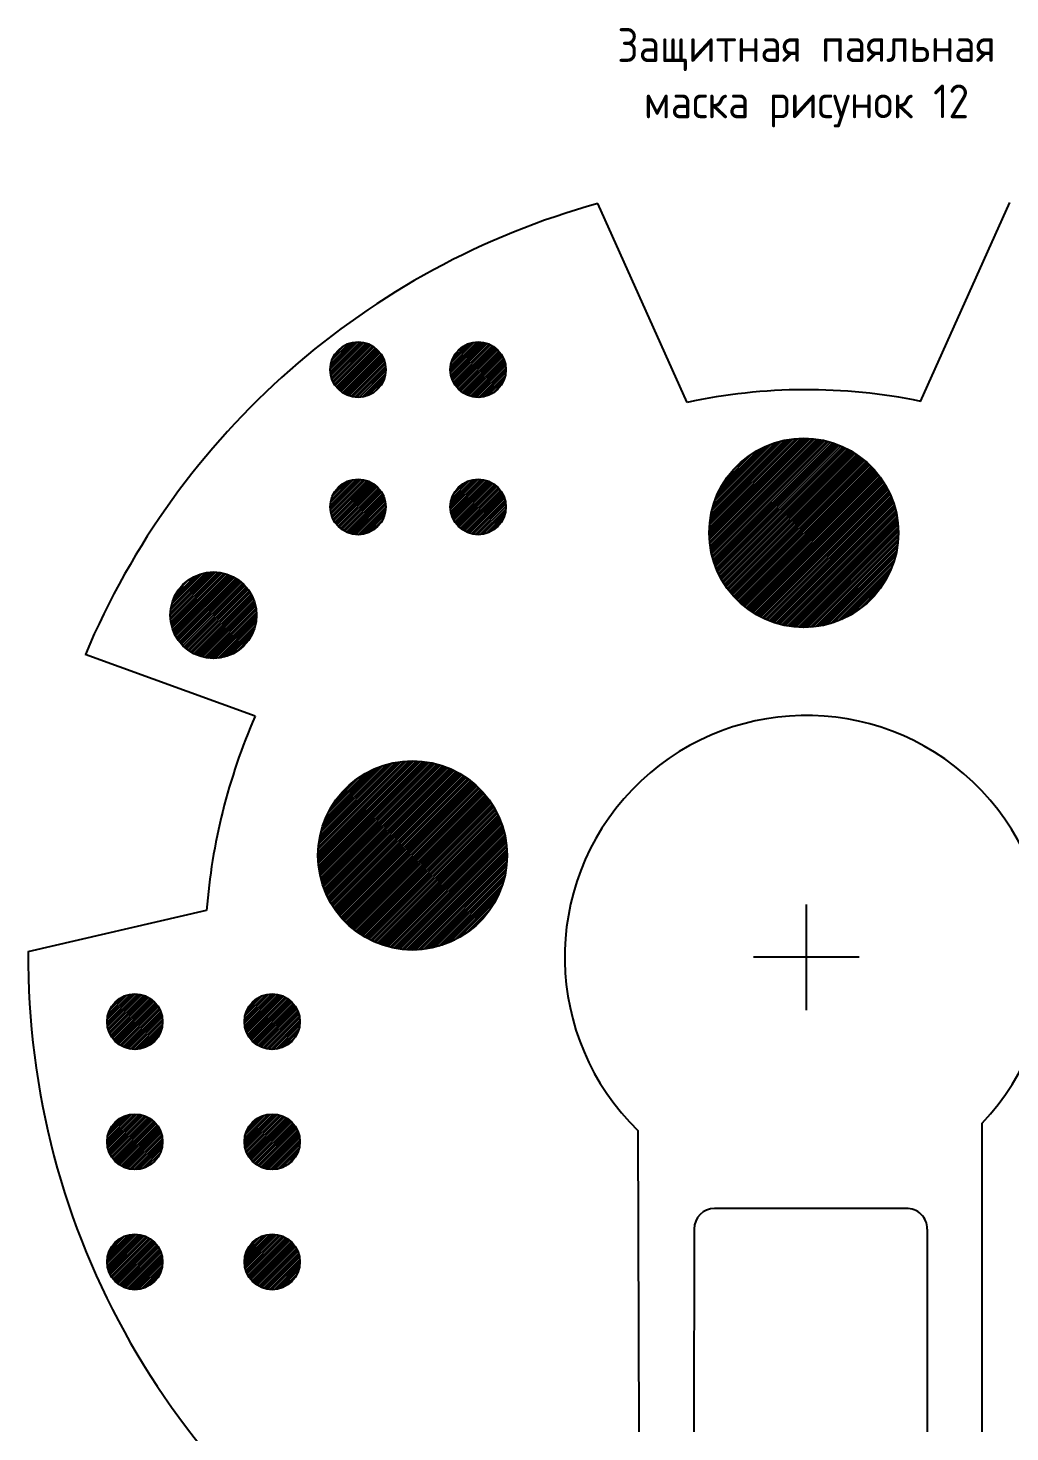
# Model space of a CAD drawing. Header units: inches. Extents: x 10 to 430, y -15 to 282.
# Drawn here: x 86.4 to 159.1, y 37.4 to 141.3 of the extents above; entities that cross this region are included whole.
import ezdxf

# ---------------------------------------------------------------- set-up
doc = ezdxf.new("R2010")
doc.units = ezdxf.units.IN
doc.header["$MEASUREMENT"] = 0
doc.layers.add('BLACK', color=7, linetype='Continuous')
doc.styles.add('СПДС', font='isocpeur.ttf', dxfattribs={"width": 0.9})

msp = doc.modelspace()

# ---------------------------------------------------------------- hatches: boundary and pattern name
h = msp.add_hatch()
h.set_pattern_fill('ANSI31', color=256)
h.paths.add_polyline_path([(106.53, 50.38), (106.41, 50.76), (106.22, 51.12), (105.96, 51.43), (105.65, 51.69), (105.3, 51.88), (104.91, 51.99), (104.51, 52.03), (104.11, 51.99), (103.72, 51.88), (103.37, 51.69), (103.06, 51.43), (102.8, 51.12), (102.61, 50.76), (102.49, 50.38), (102.45, 49.98), (102.49, 49.58), (102.61, 49.19), (102.8, 48.83), (103.06, 48.52), (103.37, 48.27), (103.72, 48.08), (104.11, 47.96), (104.51, 47.92), (104.91, 47.96), (105.3, 48.08), (105.65, 48.27), (105.96, 48.52), (106.22, 48.83), (106.41, 49.19), (106.53, 49.58), (106.56, 49.98)])
h.paths.add_polyline_path([(96.25, 50.76), (96.06, 51.12), (95.8, 51.43), (95.49, 51.69), (95.14, 51.88), (94.75, 51.99), (94.35, 52.03), (93.95, 51.99), (93.56, 51.88), (93.21, 51.69), (92.9, 51.43), (92.64, 51.12), (92.45, 50.76), (92.33, 50.38), (92.29, 49.98), (92.33, 49.58), (92.45, 49.19), (92.64, 48.83), (92.9, 48.52), (93.21, 48.27), (93.56, 48.08), (93.95, 47.96), (94.35, 47.92), (94.75, 47.96), (95.14, 48.08), (95.49, 48.27), (95.8, 48.52), (96.06, 48.83), (96.25, 49.19), (96.37, 49.58), (96.4, 49.98), (96.37, 50.38)])
h.paths.add_polyline_path([(96.37, 58.47), (96.4, 58.87), (96.37, 59.27), (96.25, 59.65), (96.06, 60.01), (95.8, 60.32), (95.49, 60.58), (95.14, 60.77), (94.75, 60.88), (94.35, 60.92), (93.95, 60.88), (93.56, 60.77), (93.21, 60.58), (92.9, 60.32), (92.64, 60.01), (92.45, 59.65), (92.33, 59.27), (92.29, 58.87), (92.33, 58.47), (92.45, 58.08), (92.64, 57.72), (92.9, 57.41), (93.21, 57.16), (93.56, 56.97), (93.95, 56.85), (94.35, 56.81), (94.75, 56.85), (95.14, 56.97), (95.49, 57.16), (95.8, 57.41), (96.06, 57.72), (96.25, 58.08)])
h.paths.add_polyline_path([(95.8, 66.3), (96.06, 66.61), (96.25, 66.97), (96.37, 67.36), (96.4, 67.76), (96.37, 68.16), (96.25, 68.54), (96.06, 68.9), (95.8, 69.21), (95.49, 69.47), (95.14, 69.66), (94.75, 69.77), (94.35, 69.81), (93.95, 69.77), (93.56, 69.66), (93.21, 69.47), (92.9, 69.21), (92.64, 68.9), (92.45, 68.54), (92.33, 68.16), (92.29, 67.76), (92.33, 67.36), (92.45, 66.97), (92.64, 66.61), (92.9, 66.3), (93.21, 66.05), (93.56, 65.86), (93.95, 65.74), (94.35, 65.7), (94.75, 65.74), (95.14, 65.86), (95.49, 66.05)])
h.paths.add_polyline_path([(106.53, 68.16), (106.41, 68.54), (106.22, 68.9), (105.96, 69.21), (105.65, 69.47), (105.3, 69.66), (104.91, 69.77), (104.51, 69.81), (104.11, 69.77), (103.72, 69.66), (103.37, 69.47), (103.06, 69.21), (102.8, 68.9), (102.61, 68.54), (102.49, 68.16), (102.45, 67.76), (102.49, 67.36), (102.61, 66.97), (102.8, 66.61), (103.06, 66.3), (103.37, 66.05), (103.72, 65.86), (104.11, 65.74), (104.51, 65.7), (104.91, 65.74), (105.3, 65.86), (105.65, 66.05), (105.96, 66.3), (106.22, 66.61), (106.41, 66.97), (106.53, 67.36), (106.56, 67.76)])
h.paths.add_polyline_path([(106.41, 59.65), (106.22, 60.01), (105.96, 60.32), (105.65, 60.58), (105.3, 60.77), (104.91, 60.88), (104.51, 60.92), (104.11, 60.88), (103.72, 60.77), (103.37, 60.58), (103.06, 60.32), (102.8, 60.01), (102.61, 59.65), (102.49, 59.27), (102.45, 58.87), (102.49, 58.47), (102.61, 58.08), (102.8, 57.72), (103.06, 57.41), (103.37, 57.16), (103.72, 56.97), (104.11, 56.85), (104.51, 56.81), (104.91, 56.85), (105.3, 56.97), (105.65, 57.16), (105.96, 57.41), (106.22, 57.72), (106.41, 58.08), (106.53, 58.47), (106.56, 58.87), (106.53, 59.27)])
h.paths.add_polyline_path([(121.55, 77.9), (121.74, 78.61), (121.85, 79.33), (121.89, 80.06), (121.85, 80.79), (121.74, 81.52), (121.55, 82.23), (121.29, 82.91), (120.96, 83.56), (120.56, 84.18), (120.1, 84.75), (119.58, 85.27), (119.01, 85.73), (118.39, 86.13), (117.74, 86.46), (117.06, 86.72), (116.35, 86.91), (115.62, 87.02), (114.89, 87.06), (114.16, 87.02), (113.44, 86.91), (112.73, 86.72), (112.05, 86.46), (111.39, 86.13), (110.78, 85.73), (110.21, 85.27), (109.69, 84.75), (109.23, 84.18), (108.83, 83.56), (108.5, 82.91), (108.24, 82.23), (108.05, 81.52), (107.93, 80.79), (107.89, 80.06), (107.93, 79.33), (108.05, 78.61), (108.24, 77.9), (108.5, 77.22), (108.83, 76.56), (109.23, 75.95), (109.69, 75.38), (110.21, 74.86), (110.78, 74.4), (111.39, 74), (112.05, 73.67), (112.73, 73.41), (113.44, 73.22), (114.16, 73.1), (114.89, 73.06), (115.62, 73.1), (116.35, 73.22), (117.06, 73.41), (117.74, 73.67), (118.39, 74), (119.01, 74.4), (119.58, 74.86), (120.1, 75.38), (120.56, 75.95), (120.96, 76.56), (121.29, 77.22)])
h.paths.add_polyline_path([(134.53, 27.23, 1), (128.78, 27.23, 1)])
h.paths.add_polyline_path([(147.52, 22.65), (147.4, 23.14), (147.21, 23.6), (146.95, 24.03), (146.62, 24.41), (146.24, 24.74), (145.81, 25), (145.35, 25.19), (144.86, 25.31), (144.36, 25.35), (143.86, 25.31), (143.37, 25.19), (142.9, 25), (142.48, 24.74), (142.09, 24.41), (141.77, 24.03), (141.51, 23.6), (141.31, 23.14), (141.2, 22.65), (141.16, 22.15), (141.2, 21.65), (141.31, 21.16), (141.51, 20.7), (141.77, 20.27), (142.09, 19.89), (142.48, 19.56), (142.9, 19.3), (143.37, 19.11), (143.86, 18.99), (144.36, 18.95), (144.86, 18.99), (145.35, 19.11), (145.81, 19.3), (146.24, 19.56), (146.62, 19.89), (146.95, 20.27), (147.21, 20.7), (147.4, 21.16), (147.52, 21.65), (147.56, 22.15)])
h.paths.add_polyline_path([(154.18, 27.23, 1), (159.93, 27.23, 1)])
h.paths.add_polyline_path([(168.4, 33.82), (168.29, 34.16), (168.12, 34.47), (167.88, 34.73), (167.59, 34.94), (167.27, 35.08), (166.92, 35.16), (166.56, 35.16), (166.21, 35.08), (165.89, 34.94), (165.6, 34.73), (165.36, 34.47), (165.19, 34.16), (165.08, 33.82), (165.04, 33.47), (165.08, 33.11), (165.19, 32.78), (165.36, 32.47), (165.6, 32.2), (165.89, 31.99), (166.21, 31.85), (166.56, 31.78), (166.92, 31.78), (167.27, 31.85), (167.59, 31.99), (167.88, 32.2), (168.12, 32.47), (168.29, 32.78), (168.4, 33.11), (168.44, 33.47)])
h.paths.add_polyline_path([(173.48, 33.82), (173.37, 34.16), (173.2, 34.47), (172.96, 34.73), (172.67, 34.94), (172.35, 35.08), (172, 35.16), (171.64, 35.16), (171.29, 35.08), (170.97, 34.94), (170.68, 34.73), (170.44, 34.47), (170.27, 34.16), (170.16, 33.82), (170.12, 33.47), (170.16, 33.11), (170.27, 32.78), (170.44, 32.47), (170.68, 32.2), (170.97, 31.99), (171.29, 31.85), (171.64, 31.78), (172, 31.78), (172.35, 31.85), (172.67, 31.99), (172.96, 32.2), (173.2, 32.47), (173.37, 32.78), (173.48, 33.11), (173.52, 33.47)])
h.paths.add_polyline_path([(178.6, 35.17), (175.2, 35.17), (175.2, 31.77), (178.6, 31.77)])
h.paths.add_polyline_path([(185.27, 49.58), (185.3, 49.98), (185.27, 50.38), (185.15, 50.76), (184.96, 51.12), (184.7, 51.43), (184.39, 51.69), (184.04, 51.88), (183.65, 51.99), (183.25, 52.03), (182.85, 51.99), (182.46, 51.88), (182.11, 51.69), (181.8, 51.43), (181.54, 51.12), (181.35, 50.76), (181.23, 50.38), (181.19, 49.98), (181.23, 49.58), (181.35, 49.19), (181.54, 48.83), (181.8, 48.52), (182.11, 48.27), (182.46, 48.08), (182.85, 47.96), (183.25, 47.92), (183.65, 47.96), (184.04, 48.08), (184.39, 48.27), (184.7, 48.52), (184.96, 48.83), (185.15, 49.19)])
h.paths.add_polyline_path([(195.43, 50.38), (195.31, 50.76), (195.12, 51.12), (194.86, 51.43), (194.55, 51.69), (194.2, 51.88), (193.81, 51.99), (193.41, 52.03), (193.01, 51.99), (192.62, 51.88), (192.27, 51.69), (191.96, 51.43), (191.7, 51.12), (191.51, 50.76), (191.39, 50.38), (191.35, 49.98), (191.39, 49.58), (191.51, 49.19), (191.7, 48.83), (191.96, 48.52), (192.27, 48.27), (192.62, 48.08), (193.01, 47.96), (193.41, 47.92), (193.81, 47.96), (194.2, 48.08), (194.55, 48.27), (194.86, 48.52), (195.12, 48.83), (195.31, 49.19), (195.43, 49.58), (195.46, 49.98)])
h.paths.add_polyline_path([(195.43, 58.47), (195.46, 58.87), (195.43, 59.27), (195.31, 59.65), (195.12, 60.01), (194.86, 60.32), (194.55, 60.58), (194.2, 60.77), (193.81, 60.88), (193.41, 60.92), (193.01, 60.88), (192.62, 60.77), (192.27, 60.58), (191.96, 60.32), (191.7, 60.01), (191.51, 59.65), (191.39, 59.27), (191.35, 58.87), (191.39, 58.47), (191.51, 58.08), (191.7, 57.72), (191.96, 57.41), (192.27, 57.16), (192.62, 56.97), (193.01, 56.85), (193.41, 56.81), (193.81, 56.85), (194.2, 56.97), (194.55, 57.16), (194.86, 57.41), (195.12, 57.72), (195.31, 58.08)])
h.paths.add_polyline_path([(185.27, 59.27), (185.15, 59.65), (184.96, 60.01), (184.7, 60.32), (184.39, 60.58), (184.04, 60.77), (183.65, 60.88), (183.25, 60.92), (182.85, 60.88), (182.46, 60.77), (182.11, 60.58), (181.8, 60.32), (181.54, 60.01), (181.35, 59.65), (181.23, 59.27), (181.19, 58.87), (181.23, 58.47), (181.35, 58.08), (181.54, 57.72), (181.8, 57.41), (182.11, 57.16), (182.46, 56.97), (182.85, 56.85), (183.25, 56.81), (183.65, 56.85), (184.04, 56.97), (184.39, 57.16), (184.7, 57.41), (184.96, 57.72), (185.15, 58.08), (185.27, 58.47), (185.3, 58.87)])
h.paths.add_polyline_path([(185.27, 68.16), (185.15, 68.54), (184.96, 68.9), (184.7, 69.21), (184.39, 69.47), (184.04, 69.66), (183.65, 69.77), (183.25, 69.81), (182.85, 69.77), (182.46, 69.66), (182.11, 69.47), (181.8, 69.21), (181.54, 68.9), (181.35, 68.54), (181.23, 68.16), (181.19, 67.76), (181.23, 67.36), (181.35, 66.97), (181.54, 66.61), (181.8, 66.3), (182.11, 66.05), (182.46, 65.86), (182.85, 65.74), (183.25, 65.7), (183.65, 65.74), (184.04, 65.86), (184.39, 66.05), (184.7, 66.3), (184.96, 66.61), (185.15, 66.97), (185.27, 67.36), (185.3, 67.76)])
h.paths.add_polyline_path([(195.43, 68.16), (195.31, 68.54), (195.12, 68.9), (194.86, 69.21), (194.55, 69.47), (194.2, 69.66), (193.81, 69.77), (193.41, 69.81), (193.01, 69.77), (192.62, 69.66), (192.27, 69.47), (191.96, 69.21), (191.7, 68.9), (191.51, 68.54), (191.39, 68.16), (191.35, 67.76), (191.39, 67.36), (191.51, 66.97), (191.7, 66.61), (191.96, 66.3), (192.27, 66.05), (192.62, 65.86), (193.01, 65.74), (193.41, 65.7), (193.81, 65.74), (194.2, 65.86), (194.55, 66.05), (194.86, 66.3), (195.12, 66.61), (195.31, 66.97), (195.43, 67.36), (195.46, 67.76)])
h.paths.add_polyline_path([(180.16, 78.61), (180.27, 79.33), (180.31, 80.06), (180.27, 80.79), (180.16, 81.52), (179.97, 82.23), (179.71, 82.91), (179.38, 83.56), (178.98, 84.18), (178.52, 84.75), (178, 85.27), (177.43, 85.73), (176.81, 86.13), (176.16, 86.46), (175.48, 86.72), (174.77, 86.91), (174.04, 87.02), (173.31, 87.06), (172.58, 87.02), (171.86, 86.91), (171.15, 86.72), (170.47, 86.46), (169.81, 86.13), (169.2, 85.73), (168.63, 85.27), (168.11, 84.75), (167.65, 84.18), (167.25, 83.56), (166.92, 82.91), (166.66, 82.23), (166.47, 81.52), (166.35, 80.79), (166.31, 80.06), (166.35, 79.33), (166.47, 78.61), (166.66, 77.9), (166.92, 77.22), (167.25, 76.56), (167.65, 75.95), (168.11, 75.38), (168.63, 74.86), (169.2, 74.4), (169.81, 74), (170.47, 73.67), (171.15, 73.41), (171.86, 73.22), (172.58, 73.1), (173.31, 73.06), (174.04, 73.1), (174.77, 73.22), (175.48, 73.41), (176.16, 73.67), (176.81, 74), (177.43, 74.4), (178, 74.86), (178.52, 75.38), (178.98, 75.95), (179.38, 76.56), (179.71, 77.22), (179.97, 77.9)])
h.paths.add_polyline_path([(103.32, 98.34), (103.2, 98.83), (103.01, 99.3), (102.75, 99.72), (102.42, 100.11), (102.04, 100.43), (101.61, 100.69), (101.15, 100.89), (100.66, 101), (100.16, 101.04), (99.66, 101), (99.17, 100.89), (98.71, 100.69), (98.28, 100.43), (97.9, 100.11), (97.57, 99.72), (97.31, 99.3), (97.12, 98.83), (97, 98.34), (96.96, 97.84), (97, 97.34), (97.12, 96.85), (97.31, 96.39), (97.57, 95.96), (97.9, 95.58), (98.28, 95.25), (98.71, 94.99), (99.17, 94.8), (99.66, 94.68), (100.16, 94.64), (100.66, 94.68), (101.15, 94.8), (101.61, 94.99), (102.04, 95.25), (102.42, 95.58), (102.75, 95.96), (103.01, 96.39), (103.2, 96.85), (103.32, 97.34), (103.36, 97.84)])
h.paths.add_polyline_path([(112.76, 105.07), (112.88, 105.46), (112.91, 105.86), (112.88, 106.26), (112.76, 106.64), (112.57, 107), (112.31, 107.31), (112, 107.57), (111.65, 107.76), (111.26, 107.87), (110.86, 107.91), (110.46, 107.87), (110.07, 107.76), (109.72, 107.57), (109.41, 107.31), (109.15, 107), (108.96, 106.64), (108.84, 106.26), (108.8, 105.86), (108.84, 105.46), (108.96, 105.07), (109.15, 104.71), (109.41, 104.4), (109.72, 104.15), (110.07, 103.96), (110.46, 103.84), (110.86, 103.8), (111.26, 103.84), (111.65, 103.96), (112, 104.15), (112.31, 104.4), (112.57, 104.71)])
h.paths.add_polyline_path([(112.76, 115.23), (112.88, 115.62), (112.91, 116.02), (112.88, 116.42), (112.76, 116.8), (112.57, 117.16), (112.31, 117.47), (112, 117.73), (111.65, 117.92), (111.26, 118.03), (110.86, 118.07), (110.46, 118.03), (110.07, 117.92), (109.72, 117.73), (109.41, 117.47), (109.15, 117.16), (108.96, 116.8), (108.84, 116.42), (108.8, 116.02), (108.84, 115.62), (108.96, 115.23), (109.15, 114.87), (109.41, 114.56), (109.72, 114.31), (110.07, 114.12), (110.46, 114), (110.86, 113.96), (111.26, 114), (111.65, 114.12), (112, 114.31), (112.31, 114.56), (112.57, 114.87)])
h.paths.add_polyline_path([(121.8, 116.02), (121.77, 116.42), (121.65, 116.8), (121.46, 117.16), (121.2, 117.47), (120.89, 117.73), (120.54, 117.92), (120.15, 118.03), (119.75, 118.07), (119.35, 118.03), (118.96, 117.92), (118.61, 117.73), (118.3, 117.47), (118.04, 117.16), (117.85, 116.8), (117.73, 116.42), (117.69, 116.02), (117.73, 115.62), (117.85, 115.23), (118.04, 114.87), (118.3, 114.56), (118.61, 114.31), (118.96, 114.12), (119.35, 114), (119.75, 113.96), (120.15, 114), (120.54, 114.12), (120.89, 114.31), (121.2, 114.56), (121.46, 114.87), (121.65, 115.23), (121.77, 115.62)])
h.paths.add_polyline_path([(121.8, 105.86), (121.77, 106.26), (121.65, 106.64), (121.46, 107), (121.2, 107.31), (120.89, 107.57), (120.54, 107.76), (120.15, 107.87), (119.75, 107.91), (119.35, 107.87), (118.96, 107.76), (118.61, 107.57), (118.3, 107.31), (118.04, 107), (117.85, 106.64), (117.73, 106.26), (117.69, 105.86), (117.73, 105.46), (117.85, 105.07), (118.04, 104.71), (118.3, 104.4), (118.61, 104.15), (118.96, 103.96), (119.35, 103.84), (119.75, 103.8), (120.15, 103.84), (120.54, 103.96), (120.89, 104.15), (121.2, 104.4), (121.46, 104.71), (121.65, 105.07), (121.77, 105.46)])
h.paths.add_polyline_path([(150.7, 105.39), (150.51, 106.1), (150.24, 106.79), (149.91, 107.44), (149.51, 108.05), (149.05, 108.62), (148.53, 109.14), (147.96, 109.6), (147.35, 110), (146.7, 110.33), (146.01, 110.6), (145.3, 110.79), (144.58, 110.9), (143.85, 110.94), (143.12, 110.9), (142.39, 110.79), (141.69, 110.6), (141, 110.33), (140.35, 110), (139.73, 109.6), (139.17, 109.14), (138.65, 108.62), (138.19, 108.05), (137.79, 107.44), (137.45, 106.79), (137.19, 106.1), (137, 105.39), (136.89, 104.67), (136.85, 103.94), (136.89, 103.21), (137, 102.48), (137.19, 101.78), (137.45, 101.09), (137.79, 100.44), (138.19, 99.82), (138.65, 99.26), (139.17, 98.74), (139.73, 98.28), (140.35, 97.88), (141, 97.54), (141.69, 97.28), (142.39, 97.09), (143.12, 96.98), (143.85, 96.94), (144.58, 96.98), (145.3, 97.09), (146.01, 97.28), (146.7, 97.54), (147.35, 97.88), (147.96, 98.28), (148.53, 98.74), (149.05, 99.26), (149.51, 99.82), (149.91, 100.44), (150.24, 101.09), (150.51, 101.78), (150.7, 102.48), (150.81, 103.21), (150.85, 103.94), (150.81, 104.67)])
h.paths.add_polyline_path([(170.06, 105.86), (170.03, 106.26), (169.91, 106.64), (169.72, 107), (169.46, 107.31), (169.15, 107.57), (168.8, 107.76), (168.41, 107.87), (168.01, 107.91), (167.61, 107.87), (167.22, 107.76), (166.87, 107.57), (166.56, 107.31), (166.3, 107), (166.11, 106.64), (165.99, 106.26), (165.95, 105.86), (165.99, 105.46), (166.11, 105.07), (166.3, 104.71), (166.56, 104.4), (166.87, 104.15), (167.22, 103.96), (167.61, 103.84), (168.01, 103.8), (168.41, 103.84), (168.8, 103.96), (169.15, 104.15), (169.46, 104.4), (169.72, 104.71), (169.91, 105.07), (170.03, 105.46)])
h.paths.add_polyline_path([(170.06, 116.02), (170.03, 116.42), (169.91, 116.8), (169.72, 117.16), (169.46, 117.47), (169.15, 117.73), (168.8, 117.92), (168.41, 118.03), (168.01, 118.07), (167.61, 118.03), (167.22, 117.92), (166.87, 117.73), (166.56, 117.47), (166.3, 117.16), (166.11, 116.8), (165.99, 116.42), (165.95, 116.02), (165.99, 115.62), (166.11, 115.23), (166.3, 114.87), (166.56, 114.56), (166.87, 114.31), (167.22, 114.12), (167.61, 114), (168.01, 113.96), (168.41, 114), (168.8, 114.12), (169.15, 114.31), (169.46, 114.56), (169.72, 114.87), (169.91, 115.23), (170.03, 115.62)])
h.paths.add_polyline_path([(178.95, 116.02), (178.92, 116.42), (178.8, 116.8), (178.61, 117.16), (178.35, 117.47), (178.04, 117.73), (177.69, 117.92), (177.3, 118.03), (176.9, 118.07), (176.5, 118.03), (176.11, 117.92), (175.76, 117.73), (175.45, 117.47), (175.19, 117.16), (175, 116.8), (174.88, 116.42), (174.84, 116.02), (174.88, 115.62), (175, 115.23), (175.19, 114.87), (175.45, 114.56), (175.76, 114.31), (176.11, 114.12), (176.5, 114), (176.9, 113.96), (177.3, 114), (177.69, 114.12), (178.04, 114.31), (178.35, 114.56), (178.61, 114.87), (178.8, 115.23), (178.92, 115.62)])
h.paths.add_polyline_path([(178.92, 105.46), (178.95, 105.86), (178.92, 106.26), (178.8, 106.64), (178.61, 107), (178.35, 107.31), (178.04, 107.57), (177.69, 107.76), (177.3, 107.87), (176.9, 107.91), (176.5, 107.87), (176.11, 107.76), (175.76, 107.57), (175.45, 107.31), (175.19, 107), (175, 106.64), (174.88, 106.26), (174.84, 105.86), (174.88, 105.46), (175, 105.07), (175.19, 104.71), (175.45, 104.4), (175.76, 104.15), (176.11, 103.96), (176.5, 103.84), (176.9, 103.8), (177.3, 103.84), (177.69, 103.96), (178.04, 104.15), (178.35, 104.4), (178.61, 104.71), (178.8, 105.07)])
h.paths.add_polyline_path([(191.25, 97.84), (191.21, 98.34), (191.09, 98.83), (190.9, 99.3), (190.63, 99.72), (190.31, 100.11), (189.93, 100.43), (189.5, 100.69), (189.03, 100.89), (188.55, 101), (188.05, 101.04), (187.54, 101), (187.06, 100.89), (186.59, 100.69), (186.16, 100.43), (185.78, 100.11), (185.46, 99.72), (185.19, 99.3), (185, 98.83), (184.88, 98.34), (184.85, 97.84), (184.88, 97.34), (185, 96.85), (185.19, 96.39), (185.46, 95.96), (185.78, 95.58), (186.16, 95.25), (186.59, 94.99), (187.06, 94.8), (187.54, 94.68), (188.05, 94.64), (188.55, 94.68), (189.03, 94.8), (189.5, 94.99), (189.93, 95.25), (190.31, 95.58), (190.63, 95.96), (190.9, 96.39), (191.09, 96.85), (191.21, 97.34)])

# ---------------------------------------------------------------- linework, layer by layer
for p, q in [((144.05, 68.62), (144.05, 76.44)), ((147.96, 72.53), (140.14, 72.53))]:
    msp.add_line(p, q)
at = {"layer": 'BLACK', "linetype": 'Continuous'}
for p, q in [((135.21, 113.59), (128.61, 128.32)), ((152.5, 113.67), (159.11, 128.4)), ((109.15, 117.16), (109.41, 117.47)), ((109.41, 117.47), (109.72, 117.73)), ((109.72, 117.73), (110.07, 117.92)), ((110.07, 117.92), (110.46, 118.03)), ((110.46, 118.03), (110.86, 118.07)), ((110.86, 118.07), (111.26, 118.03)), ((111.26, 118.03), (111.65, 117.92)), ((111.65, 117.92), (112, 117.73)), ((112, 117.73), (112.31, 117.47)), ((112.31, 117.47), (112.57, 117.16)), ((118.04, 117.16), (118.3, 117.47)), ((118.3, 117.47), (118.61, 117.73)), ((118.61, 117.73), (118.96, 117.92)), ((118.96, 117.92), (119.35, 118.03)), ((119.35, 118.03), (119.75, 118.07)), ((119.75, 118.07), (120.15, 118.03)), ((120.15, 118.03), (120.54, 117.92)), ((120.54, 117.92), (120.89, 117.73)), ((120.89, 117.73), (121.2, 117.47)), ((121.2, 117.47), (121.46, 117.16)), ((108.8, 116.02), (108.84, 116.42)), ((108.84, 116.42), (108.96, 116.8)), ((108.96, 116.8), (109.15, 117.16)), ((112.57, 117.16), (112.76, 116.8)), ((112.76, 116.8), (112.88, 116.42)), ((112.88, 116.42), (112.91, 116.02)), ((117.69, 116.02), (117.73, 116.42)), ((117.73, 116.42), (117.85, 116.8)), ((117.85, 116.8), (118.04, 117.16)), ((121.46, 117.16), (121.65, 116.8)), ((121.65, 116.8), (121.77, 116.42)), ((121.77, 116.42), (121.8, 116.02)), ((108.84, 115.62), (108.8, 116.02)), ((108.96, 115.23), (108.84, 115.62)), ((112.88, 115.62), (112.76, 115.23)), ((112.91, 116.02), (112.88, 115.62)), ((117.73, 115.62), (117.69, 116.02)), ((117.85, 115.23), (117.73, 115.62)), ((121.77, 115.62), (121.65, 115.23)), ((121.8, 116.02), (121.77, 115.62)), ((109.15, 114.87), (108.96, 115.23)), ((109.41, 114.56), (109.15, 114.87)), ((109.72, 114.31), (109.41, 114.56)), ((110.07, 114.12), (109.72, 114.31)), ((112, 114.31), (111.65, 114.12)), ((112.31, 114.56), (112, 114.31)), ((112.57, 114.87), (112.31, 114.56)), ((112.76, 115.23), (112.57, 114.87)), ((118.04, 114.87), (117.85, 115.23)), ((118.3, 114.56), (118.04, 114.87)), ((118.61, 114.31), (118.3, 114.56)), ((118.96, 114.12), (118.61, 114.31)), ((120.89, 114.31), (120.54, 114.12)), ((121.2, 114.56), (120.89, 114.31)), ((121.46, 114.87), (121.2, 114.56)), ((121.65, 115.23), (121.46, 114.87)), ((110.46, 114), (110.07, 114.12)), ((110.86, 113.96), (110.46, 114)), ((111.26, 114), (110.86, 113.96)), ((111.65, 114.12), (111.26, 114)), ((119.35, 114), (118.96, 114.12)), ((119.75, 113.96), (119.35, 114)), ((120.15, 114), (119.75, 113.96)), ((120.54, 114.12), (120.15, 114)), ((140.35, 110), (141, 110.33)), ((141, 110.33), (141.69, 110.6)), ((141.69, 110.6), (142.39, 110.79)), ((142.39, 110.79), (143.12, 110.9)), ((143.12, 110.9), (143.85, 110.94)), ((143.85, 110.94), (144.58, 110.9)), ((144.58, 110.9), (145.3, 110.79)), ((145.3, 110.79), (146.01, 110.6)), ((146.01, 110.6), (146.7, 110.33)), ((146.7, 110.33), (147.35, 110)), ((138.65, 108.62), (139.17, 109.14)), ((139.17, 109.14), (139.73, 109.6)), ((139.73, 109.6), (140.35, 110)), ((147.35, 110), (147.96, 109.6)), ((147.96, 109.6), (148.53, 109.14)), ((148.53, 109.14), (149.05, 108.62)), ((138.19, 108.05), (138.65, 108.62)), ((149.05, 108.62), (149.51, 108.05)), ((109.15, 107), (109.41, 107.31)), ((109.41, 107.31), (109.72, 107.57)), ((109.72, 107.57), (110.07, 107.76)), ((110.07, 107.76), (110.46, 107.87)), ((110.46, 107.87), (110.86, 107.91)), ((110.86, 107.91), (111.26, 107.87)), ((111.26, 107.87), (111.65, 107.76)), ((111.65, 107.76), (112, 107.57)), ((112, 107.57), (112.31, 107.31)), ((112.31, 107.31), (112.57, 107)), ((118.04, 107), (118.3, 107.31)), ((118.3, 107.31), (118.61, 107.57)), ((118.61, 107.57), (118.96, 107.76)), ((118.96, 107.76), (119.35, 107.87)), ((119.35, 107.87), (119.75, 107.91)), ((119.75, 107.91), (120.15, 107.87)), ((120.15, 107.87), (120.54, 107.76)), ((120.54, 107.76), (120.89, 107.57)), ((120.89, 107.57), (121.2, 107.31)), ((121.2, 107.31), (121.46, 107)), ((137.45, 106.79), (137.79, 107.44)), ((137.79, 107.44), (138.19, 108.05)), ((149.51, 108.05), (149.91, 107.44)), ((149.91, 107.44), (150.24, 106.79)), ((108.8, 105.86), (108.84, 106.26)), ((108.84, 106.26), (108.96, 106.64)), ((108.96, 106.64), (109.15, 107)), ((112.57, 107), (112.76, 106.64)), ((112.76, 106.64), (112.88, 106.26)), ((112.88, 106.26), (112.91, 105.86)), ((117.69, 105.86), (117.73, 106.26)), ((117.73, 106.26), (117.85, 106.64)), ((117.85, 106.64), (118.04, 107)), ((121.46, 107), (121.65, 106.64)), ((121.65, 106.64), (121.77, 106.26)), ((121.77, 106.26), (121.8, 105.86)), ((137, 105.39), (137.19, 106.1)), ((137.19, 106.1), (137.45, 106.79)), ((150.24, 106.79), (150.51, 106.1)), ((150.51, 106.1), (150.7, 105.39)), ((108.84, 105.46), (108.8, 105.86)), ((108.96, 105.07), (108.84, 105.46)), ((109.15, 104.71), (108.96, 105.07)), ((112.76, 105.07), (112.57, 104.71)), ((112.88, 105.46), (112.76, 105.07)), ((112.91, 105.86), (112.88, 105.46)), ((117.73, 105.46), (117.69, 105.86)), ((117.85, 105.07), (117.73, 105.46)), ((118.04, 104.71), (117.85, 105.07)), ((121.65, 105.07), (121.46, 104.71)), ((121.77, 105.46), (121.65, 105.07)), ((121.8, 105.86), (121.77, 105.46)), ((136.89, 104.67), (137, 105.39)), ((150.7, 105.39), (150.81, 104.67)), ((109.41, 104.4), (109.15, 104.71)), ((109.72, 104.15), (109.41, 104.4)), ((110.07, 103.96), (109.72, 104.15)), ((110.46, 103.84), (110.07, 103.96)), ((111.65, 103.96), (111.26, 103.84)), ((112, 104.15), (111.65, 103.96)), ((112.31, 104.4), (112, 104.15)), ((112.57, 104.71), (112.31, 104.4)), ((118.3, 104.4), (118.04, 104.71)), ((118.61, 104.15), (118.3, 104.4)), ((118.96, 103.96), (118.61, 104.15)), ((119.35, 103.84), (118.96, 103.96)), ((120.54, 103.96), (120.15, 103.84)), ((120.89, 104.15), (120.54, 103.96)), ((121.2, 104.4), (120.89, 104.15)), ((121.46, 104.71), (121.2, 104.4)), ((136.85, 103.94), (136.89, 104.67)), ((136.89, 103.21), (136.85, 103.94)), ((150.81, 104.67), (150.85, 103.94)), ((150.85, 103.94), (150.81, 103.21)), ((110.86, 103.8), (110.46, 103.84)), ((111.26, 103.84), (110.86, 103.8)), ((119.75, 103.8), (119.35, 103.84)), ((120.15, 103.84), (119.75, 103.8)), ((137, 102.48), (136.89, 103.21)), ((150.81, 103.21), (150.7, 102.48)), ((137.19, 101.78), (137, 102.48)), ((150.7, 102.48), (150.51, 101.78)), ((98.71, 100.69), (99.17, 100.89)), ((99.17, 100.89), (99.66, 101)), ((99.66, 101), (100.16, 101.04)), ((100.16, 101.04), (100.66, 101)), ((100.66, 101), (101.15, 100.89)), ((101.15, 100.89), (101.61, 100.69)), ((137.45, 101.09), (137.19, 101.78)), ((137.79, 100.44), (137.45, 101.09)), ((150.24, 101.09), (149.91, 100.44)), ((150.51, 101.78), (150.24, 101.09)), ((97.57, 99.72), (97.9, 100.11)), ((97.9, 100.11), (98.28, 100.43)), ((98.28, 100.43), (98.71, 100.69)), ((101.61, 100.69), (102.04, 100.43)), ((102.04, 100.43), (102.42, 100.11)), ((102.42, 100.11), (102.75, 99.72)), ((138.19, 99.82), (137.79, 100.44)), ((138.65, 99.26), (138.19, 99.82)), ((149.51, 99.82), (149.05, 99.26)), ((149.91, 100.44), (149.51, 99.82)), ((97, 98.34), (97.12, 98.83)), ((97.12, 98.83), (97.31, 99.3)), ((97.31, 99.3), (97.57, 99.72)), ((102.75, 99.72), (103.01, 99.3)), ((103.01, 99.3), (103.2, 98.83)), ((103.2, 98.83), (103.32, 98.34)), ((139.17, 98.74), (138.65, 99.26)), ((139.73, 98.28), (139.17, 98.74)), ((148.53, 98.74), (147.96, 98.28)), ((149.05, 99.26), (148.53, 98.74)), ((96.96, 97.84), (97, 98.34)), ((97, 97.34), (96.96, 97.84)), ((103.32, 98.34), (103.36, 97.84)), ((103.36, 97.84), (103.32, 97.34)), ((140.35, 97.88), (139.73, 98.28)), ((141, 97.54), (140.35, 97.88)), ((147.35, 97.88), (146.7, 97.54)), ((147.96, 98.28), (147.35, 97.88)), ((97.12, 96.85), (97, 97.34)), ((97.31, 96.39), (97.12, 96.85)), ((103.2, 96.85), (103.01, 96.39)), ((103.32, 97.34), (103.2, 96.85)), ((141.69, 97.28), (141, 97.54)), ((142.39, 97.09), (141.69, 97.28)), ((143.12, 96.98), (142.39, 97.09)), ((143.85, 96.94), (143.12, 96.98)), ((144.58, 96.98), (143.85, 96.94)), ((145.3, 97.09), (144.58, 96.98)), ((146.01, 97.28), (145.3, 97.09)), ((146.7, 97.54), (146.01, 97.28)), ((97.57, 95.96), (97.31, 96.39)), ((97.9, 95.58), (97.57, 95.96)), ((102.75, 95.96), (102.42, 95.58)), ((103.01, 96.39), (102.75, 95.96)), ((103.24, 90.37), (90.67, 94.94)), ((98.28, 95.25), (97.9, 95.58)), ((98.71, 94.99), (98.28, 95.25)), ((99.17, 94.8), (98.71, 94.99)), ((99.66, 94.68), (99.17, 94.8)), ((100.16, 94.64), (99.66, 94.68)), ((100.66, 94.68), (100.16, 94.64)), ((101.15, 94.8), (100.66, 94.68)), ((101.61, 94.99), (101.15, 94.8)), ((102.04, 95.25), (101.61, 94.99)), ((102.42, 95.58), (102.04, 95.25)), ((111.39, 86.13), (112.05, 86.46)), ((112.05, 86.46), (112.73, 86.72)), ((112.73, 86.72), (113.44, 86.91)), ((113.44, 86.91), (114.16, 87.02)), ((114.16, 87.02), (114.89, 87.06)), ((114.89, 87.06), (115.62, 87.02)), ((115.62, 87.02), (116.35, 86.91)), ((116.35, 86.91), (117.06, 86.72)), ((117.06, 86.72), (117.74, 86.46)), ((117.74, 86.46), (118.39, 86.13)), ((109.69, 84.75), (110.21, 85.27)), ((110.21, 85.27), (110.78, 85.73)), ((110.78, 85.73), (111.39, 86.13)), ((118.39, 86.13), (119.01, 85.73)), ((119.01, 85.73), (119.58, 85.27)), ((119.58, 85.27), (120.1, 84.75)), ((108.83, 83.56), (109.23, 84.18)), ((109.23, 84.18), (109.69, 84.75)), ((120.1, 84.75), (120.56, 84.18)), ((120.56, 84.18), (120.96, 83.56)), ((108.5, 82.91), (108.83, 83.56)), ((120.96, 83.56), (121.29, 82.91)), ((108.05, 81.52), (108.24, 82.23)), ((108.24, 82.23), (108.5, 82.91)), ((121.29, 82.91), (121.55, 82.23)), ((121.55, 82.23), (121.74, 81.52)), ((107.93, 80.79), (108.05, 81.52)), ((121.74, 81.52), (121.85, 80.79)), ((107.89, 80.06), (107.93, 80.79)), ((107.93, 79.33), (107.89, 80.06)), ((121.85, 80.79), (121.89, 80.06)), ((121.89, 80.06), (121.85, 79.33)), ((108.05, 78.61), (107.93, 79.33)), ((121.85, 79.33), (121.74, 78.61)), ((108.24, 77.9), (108.05, 78.61)), ((121.74, 78.61), (121.55, 77.9)), ((108.5, 77.22), (108.24, 77.9)), ((108.83, 76.56), (108.5, 77.22)), ((121.29, 77.22), (120.96, 76.56)), ((121.55, 77.9), (121.29, 77.22)), ((86.45, 72.95), (99.65, 76)), ((109.23, 75.95), (108.83, 76.56)), ((109.69, 75.38), (109.23, 75.95)), ((120.56, 75.95), (120.1, 75.38)), ((120.96, 76.56), (120.56, 75.95)), ((110.21, 74.86), (109.69, 75.38)), ((110.78, 74.4), (110.21, 74.86)), ((119.58, 74.86), (119.01, 74.4)), ((120.1, 75.38), (119.58, 74.86)), ((111.39, 74), (110.78, 74.4)), ((112.05, 73.67), (111.39, 74)), ((118.39, 74), (117.74, 73.67)), ((119.01, 74.4), (118.39, 74)), ((112.73, 73.41), (112.05, 73.67)), ((113.44, 73.22), (112.73, 73.41)), ((114.16, 73.1), (113.44, 73.22)), ((114.89, 73.06), (114.16, 73.1)), ((115.62, 73.1), (114.89, 73.06)), ((116.35, 73.22), (115.62, 73.1)), ((117.06, 73.41), (116.35, 73.22)), ((117.74, 73.67), (117.06, 73.41)), ((93.21, 69.47), (93.56, 69.66)), ((93.56, 69.66), (93.95, 69.77)), ((93.95, 69.77), (94.35, 69.81)), ((94.35, 69.81), (94.75, 69.77)), ((94.75, 69.77), (95.14, 69.66)), ((95.14, 69.66), (95.49, 69.47)), ((103.37, 69.47), (103.72, 69.66)), ((103.72, 69.66), (104.11, 69.77)), ((104.11, 69.77), (104.51, 69.81)), ((104.51, 69.81), (104.91, 69.77)), ((104.91, 69.77), (105.3, 69.66)), ((105.3, 69.66), (105.65, 69.47)), ((92.45, 68.54), (92.64, 68.9)), ((92.64, 68.9), (92.9, 69.21)), ((92.9, 69.21), (93.21, 69.47)), ((95.49, 69.47), (95.8, 69.21)), ((95.8, 69.21), (96.06, 68.9)), ((96.06, 68.9), (96.25, 68.54)), ((102.61, 68.54), (102.8, 68.9)), ((102.8, 68.9), (103.06, 69.21)), ((103.06, 69.21), (103.37, 69.47)), ((105.65, 69.47), (105.96, 69.21)), ((105.96, 69.21), (106.22, 68.9)), ((106.22, 68.9), (106.41, 68.54)), ((92.29, 67.76), (92.33, 68.16)), ((92.33, 67.36), (92.29, 67.76)), ((92.33, 68.16), (92.45, 68.54)), ((96.25, 68.54), (96.37, 68.16)), ((96.37, 68.16), (96.4, 67.76)), ((96.4, 67.76), (96.37, 67.36)), ((102.45, 67.76), (102.49, 68.16)), ((102.49, 67.36), (102.45, 67.76)), ((102.49, 68.16), (102.61, 68.54)), ((106.41, 68.54), (106.53, 68.16)), ((106.53, 68.16), (106.56, 67.76)), ((106.56, 67.76), (106.53, 67.36)), ((92.45, 66.97), (92.33, 67.36)), ((92.64, 66.61), (92.45, 66.97)), ((92.9, 66.3), (92.64, 66.61)), ((96.06, 66.61), (95.8, 66.3)), ((96.25, 66.97), (96.06, 66.61)), ((96.37, 67.36), (96.25, 66.97)), ((102.61, 66.97), (102.49, 67.36)), ((102.8, 66.61), (102.61, 66.97)), ((103.06, 66.3), (102.8, 66.61)), ((106.22, 66.61), (105.96, 66.3)), ((106.41, 66.97), (106.22, 66.61)), ((106.53, 67.36), (106.41, 66.97)), ((93.21, 66.05), (92.9, 66.3)), ((93.56, 65.86), (93.21, 66.05)), ((93.95, 65.74), (93.56, 65.86)), ((94.35, 65.7), (93.95, 65.74)), ((94.75, 65.74), (94.35, 65.7)), ((95.14, 65.86), (94.75, 65.74)), ((95.49, 66.05), (95.14, 65.86)), ((95.8, 66.3), (95.49, 66.05)), ((103.37, 66.05), (103.06, 66.3)), ((103.72, 65.86), (103.37, 66.05)), ((104.11, 65.74), (103.72, 65.86)), ((104.51, 65.7), (104.11, 65.74)), ((104.91, 65.74), (104.51, 65.7)), ((105.3, 65.86), (104.91, 65.74)), ((105.65, 66.05), (105.3, 65.86)), ((105.96, 66.3), (105.65, 66.05)), ((92.64, 60.01), (92.9, 60.32)), ((92.9, 60.32), (93.21, 60.58)), ((93.21, 60.58), (93.56, 60.77)), ((93.56, 60.77), (93.95, 60.88)), ((93.95, 60.88), (94.35, 60.92)), ((94.35, 60.92), (94.75, 60.88)), ((94.75, 60.88), (95.14, 60.77)), ((95.14, 60.77), (95.49, 60.58)), ((95.49, 60.58), (95.8, 60.32)), ((95.8, 60.32), (96.06, 60.01)), ((102.8, 60.01), (103.06, 60.32)), ((103.06, 60.32), (103.37, 60.58)), ((103.37, 60.58), (103.72, 60.77)), ((103.72, 60.77), (104.11, 60.88)), ((104.11, 60.88), (104.51, 60.92)), ((104.51, 60.92), (104.91, 60.88)), ((104.91, 60.88), (105.3, 60.77)), ((105.3, 60.77), (105.65, 60.58)), ((105.65, 60.58), (105.96, 60.32)), ((105.96, 60.32), (106.22, 60.01)), ((92.29, 58.87), (92.33, 59.27)), ((92.33, 59.27), (92.45, 59.65)), ((92.45, 59.65), (92.64, 60.01)), ((96.06, 60.01), (96.25, 59.65)), ((96.25, 59.65), (96.37, 59.27)), ((96.37, 59.27), (96.4, 58.87)), ((102.45, 58.87), (102.49, 59.27)), ((102.49, 59.27), (102.61, 59.65)), ((102.61, 59.65), (102.8, 60.01)), ((106.22, 60.01), (106.41, 59.65)), ((106.41, 59.65), (106.53, 59.27)), ((106.53, 59.27), (106.56, 58.87)), ((131.66, 37.39), (131.6, 59.68)), ((157.06, 37.39), (157.06, 60.25)), ((92.33, 58.47), (92.29, 58.87)), ((92.45, 58.08), (92.33, 58.47)), ((96.37, 58.47), (96.25, 58.08)), ((96.4, 58.87), (96.37, 58.47)), ((102.49, 58.47), (102.45, 58.87)), ((102.61, 58.08), (102.49, 58.47)), ((106.53, 58.47), (106.41, 58.08)), ((106.56, 58.87), (106.53, 58.47)), ((92.64, 57.72), (92.45, 58.08)), ((92.9, 57.41), (92.64, 57.72)), ((93.21, 57.16), (92.9, 57.41)), ((93.56, 56.97), (93.21, 57.16)), ((95.49, 57.16), (95.14, 56.97)), ((95.8, 57.41), (95.49, 57.16)), ((96.06, 57.72), (95.8, 57.41)), ((96.25, 58.08), (96.06, 57.72)), ((102.8, 57.72), (102.61, 58.08)), ((103.06, 57.41), (102.8, 57.72)), ((103.37, 57.16), (103.06, 57.41)), ((103.72, 56.97), (103.37, 57.16)), ((105.65, 57.16), (105.3, 56.97)), ((105.96, 57.41), (105.65, 57.16)), ((106.22, 57.72), (105.96, 57.41)), ((106.41, 58.08), (106.22, 57.72)), ((93.95, 56.85), (93.56, 56.97)), ((94.35, 56.81), (93.95, 56.85)), ((94.75, 56.85), (94.35, 56.81)), ((95.14, 56.97), (94.75, 56.85)), ((104.11, 56.85), (103.72, 56.97)), ((104.51, 56.81), (104.11, 56.85)), ((104.91, 56.85), (104.51, 56.81)), ((105.3, 56.97), (104.91, 56.85)), ((151.41, 53.94), (137.25, 53.94)), ((93.56, 51.88), (93.95, 51.99)), ((93.95, 51.99), (94.35, 52.03)), ((94.35, 52.03), (94.75, 51.99)), ((94.75, 51.99), (95.14, 51.88)), ((103.72, 51.88), (104.11, 51.99)), ((104.11, 51.99), (104.51, 52.03)), ((104.51, 52.03), (104.91, 51.99)), ((104.91, 51.99), (105.3, 51.88)), ((135.73, 52.41), (135.72, 37.39)), ((152.99, 52.41), (152.99, 37.39)), ((92.45, 50.76), (92.64, 51.12)), ((92.64, 51.12), (92.9, 51.43)), ((92.9, 51.43), (93.21, 51.69)), ((93.21, 51.69), (93.56, 51.88)), ((95.14, 51.88), (95.49, 51.69)), ((95.49, 51.69), (95.8, 51.43)), ((95.8, 51.43), (96.06, 51.12)), ((96.06, 51.12), (96.25, 50.76)), ((102.61, 50.76), (102.8, 51.12)), ((102.8, 51.12), (103.06, 51.43)), ((103.06, 51.43), (103.37, 51.69)), ((103.37, 51.69), (103.72, 51.88)), ((105.3, 51.88), (105.65, 51.69)), ((105.65, 51.69), (105.96, 51.43)), ((105.96, 51.43), (106.22, 51.12)), ((106.22, 51.12), (106.41, 50.76)), ((92.29, 49.98), (92.33, 50.38)), ((92.33, 49.58), (92.29, 49.98)), ((92.33, 50.38), (92.45, 50.76)), ((96.25, 50.76), (96.37, 50.38)), ((96.37, 50.38), (96.4, 49.98)), ((96.4, 49.98), (96.37, 49.58)), ((102.45, 49.98), (102.49, 50.38)), ((102.49, 49.58), (102.45, 49.98)), ((102.49, 50.38), (102.61, 50.76)), ((106.41, 50.76), (106.53, 50.38)), ((106.53, 50.38), (106.56, 49.98)), ((106.56, 49.98), (106.53, 49.58)), ((92.45, 49.19), (92.33, 49.58)), ((92.64, 48.83), (92.45, 49.19)), ((96.25, 49.19), (96.06, 48.83)), ((96.37, 49.58), (96.25, 49.19)), ((102.61, 49.19), (102.49, 49.58)), ((102.8, 48.83), (102.61, 49.19)), ((106.41, 49.19), (106.22, 48.83)), ((106.53, 49.58), (106.41, 49.19)), ((92.9, 48.52), (92.64, 48.83)), ((93.21, 48.27), (92.9, 48.52)), ((93.56, 48.08), (93.21, 48.27)), ((93.95, 47.96), (93.56, 48.08)), ((94.35, 47.92), (93.95, 47.96)), ((94.75, 47.96), (94.35, 47.92)), ((95.14, 48.08), (94.75, 47.96)), ((95.49, 48.27), (95.14, 48.08)), ((95.8, 48.52), (95.49, 48.27)), ((96.06, 48.83), (95.8, 48.52)), ((103.06, 48.52), (102.8, 48.83)), ((103.37, 48.27), (103.06, 48.52)), ((103.72, 48.08), (103.37, 48.27)), ((104.11, 47.96), (103.72, 48.08)), ((104.51, 47.92), (104.11, 47.96)), ((104.91, 47.96), (104.51, 47.92)), ((105.3, 48.08), (104.91, 47.96)), ((105.65, 48.27), (105.3, 48.08)), ((105.96, 48.52), (105.65, 48.27)), ((106.22, 48.83), (105.96, 48.52))]:
    msp.add_line(p, q, dxfattribs=at)
at = {"layer": 'BLACK'}
for centre, radius, start, end in [((144.05, 72.53), 57.88, 105.467, 157.2282), ((144.05, 72.53), 42, 78.3849, 102.1417), ((144.05, 72.53), 17.89, 316.6477, 225.9155), ((144.05, 72.53), 44.53, 156.3937, 175.5364), ((144.05, 72.53), 57.6, 179.5856, 0.4136), ((137.25, 52.41), 1.52, 90.0007, 179.9994), ((151.47, 52.41), 1.52, 0.0026, 92.129)]:
    msp.add_arc(centre, radius, start, end, dxfattribs=at)

# ---------------------------------------------------------------- texts
at = {"insert": (144.05, 141.29), "char_height": 2.5, "attachment_point": 2, "style": 'СПДС'}
msp.add_mtext_dynamic_manual_height_columns('\\pxqc;Защитная паяльная маска рисунок 12', width=34.7669, gutter_width=12.5, heights=[0], dxfattribs=at)

doc.saveas('drawing.dxf')
